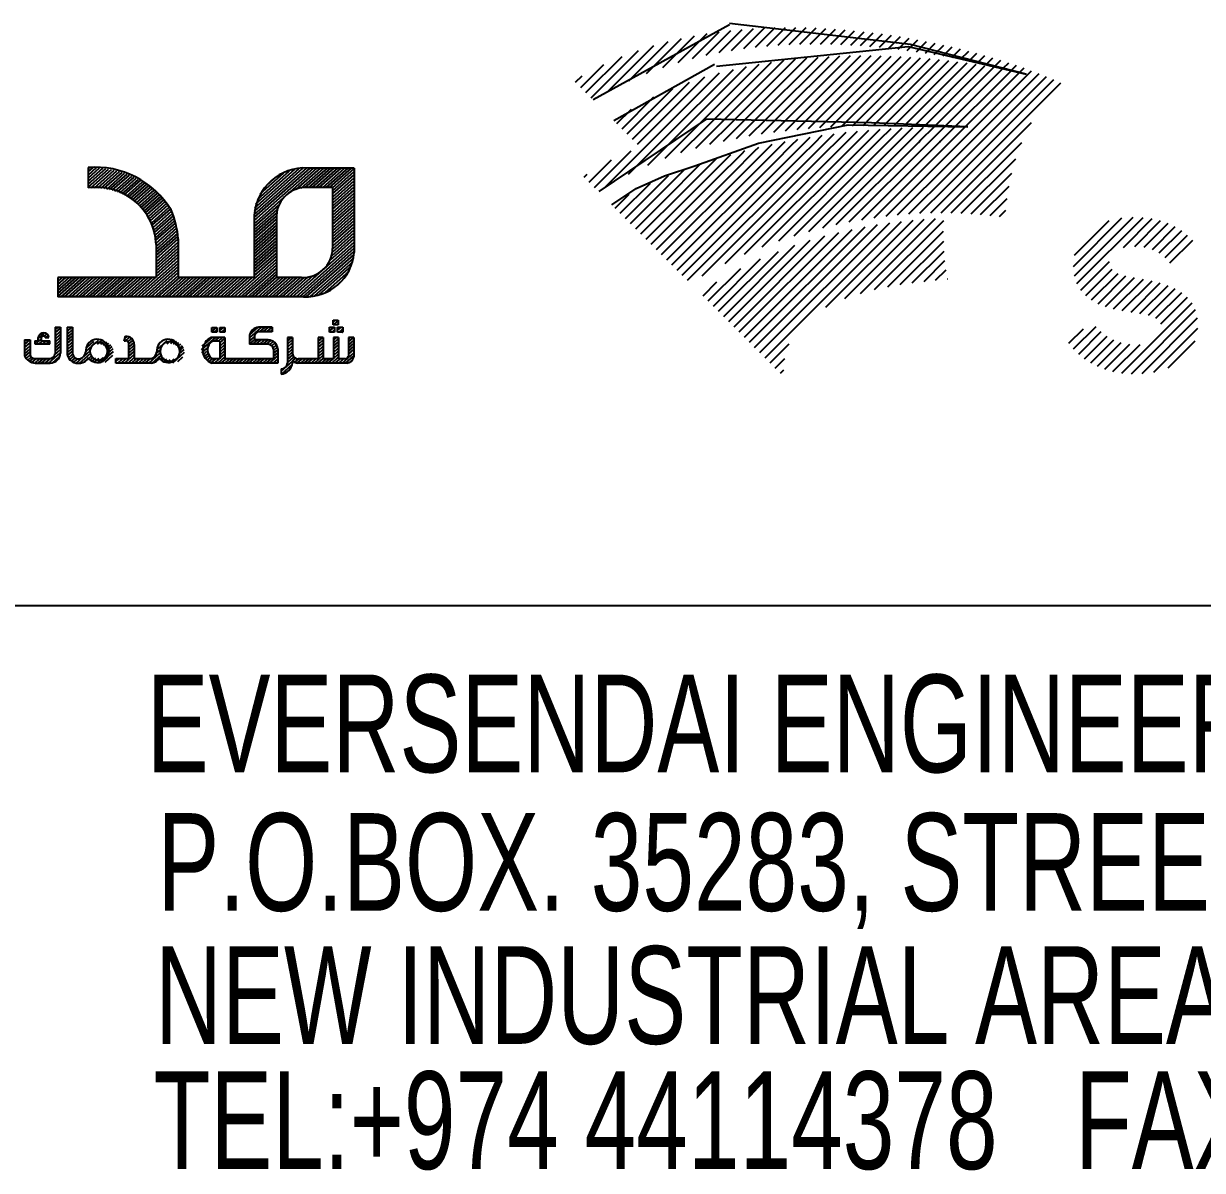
# Model space of a CAD drawing. Header units: millimetres. Extents: x 150000 to 150841, y 150000 to 150594.
# Drawn here: x 150768.48 to 150795.01, y 150074.54 to 150100.37 of the extents above; entities that cross this region are included whole.
import ezdxf

# ---------------------------------------------------------------- set-up
doc = ezdxf.new("R2010")
doc.units = ezdxf.units.MM
doc.linetypes.add('XKITLINE00', pattern=[0])
doc.styles.add('@ARIAL_UNICODE_MS', font='arial.ttf')

msp = doc.modelspace()

# ---------------------------------------------------------------- linework, layer by layer
at = {"color": 5, "linetype": 'XKITLINE00'}
for p, q in [((150784.369, 150100.345), (150781.296, 150098.659)), ((150784.132, 150099.72), (150784.655, 150100.243)), ((150788.442, 150099.904), (150784.369, 150100.374)), ((150784.414, 150099.769), (150784.907, 150100.261)), ((150784.687, 150099.81), (150785.152, 150100.275)), ((150784.952, 150099.842), (150785.393, 150100.283)), ((150785.211, 150099.868), (150785.63, 150100.287)), ((150785.462, 150099.887), (150785.862, 150100.286)), ((150785.709, 150099.9), (150786.091, 150100.282)), ((150785.95, 150099.909), (150786.316, 150100.275)), ((150786.187, 150099.913), (150786.538, 150100.264)), ((150786.419, 150099.913), (150786.756, 150100.25)), ((150786.648, 150099.909), (150786.972, 150100.233)), ((150782.098, 150099.081), (150782.985, 150099.968)), ((150782.502, 150099.253), (150783.289, 150100.04)), ((150782.87, 150099.388), (150783.581, 150100.099)), ((150783.211, 150099.497), (150783.862, 150100.147)), ((150783.533, 150099.586), (150784.134, 150100.187)), ((150783.839, 150099.659), (150784.398, 150100.218)), ((150786.873, 150099.902), (150787.185, 150100.214)), ((150787.095, 150099.891), (150787.396, 150100.191)), ((150787.314, 150099.877), (150787.604, 150100.167)), ((150787.53, 150099.861), (150787.809, 150100.14)), ((150787.744, 150099.842), (150788.013, 150100.111)), ((150787.955, 150099.82), (150788.214, 150100.079)), ((150788.163, 150099.796), (150788.413, 150100.046)), ((150788.37, 150099.77), (150788.61, 150100.01)), ((150788.574, 150099.741), (150788.805, 150099.972)), ((150781.253, 150098.702), (150782.322, 150099.771)), ((150781.636, 150098.852), (150782.664, 150099.88)), ((150791.049, 150099.237), (150788.442, 150099.904)), ((150788.776, 150099.711), (150788.998, 150099.933)), ((150788.977, 150099.679), (150789.189, 150099.891)), ((150789.176, 150099.645), (150789.379, 150099.848)), ((150789.373, 150099.61), (150789.566, 150099.803)), ((150789.568, 150099.573), (150789.752, 150099.756)), ((150789.762, 150099.534), (150789.935, 150099.707)), ((150781.02, 150098.934), (150781.54, 150099.454)), ((150781.137, 150098.818), (150781.953, 150099.634)), ((150789.955, 150099.494), (150790.117, 150099.656)), ((150790.146, 150099.453), (150790.297, 150099.604)), ((150790.336, 150099.41), (150790.476, 150099.55)), ((150790.525, 150099.366), (150790.652, 150099.493)), ((150790.713, 150099.321), (150790.826, 150099.435)), ((150780.904, 150099.051), (150781.052, 150099.199)), ((150790.899, 150099.275), (150790.999, 150099.375)), ((150791.085, 150099.229), (150791.169, 150099.313)), ((150791.273, 150099.183), (150791.337, 150099.248)), ((150791.457, 150099.136), (150791.503, 150099.181)), ((150791.64, 150099.085), (150791.666, 150099.112)), ((150791.82, 150099.033), (150791.827, 150099.04)), ((150783.843, 150098.223), (150781.423, 150096.588)), ((150787.563, 150098.138), (150783.843, 150098.223)), ((150783.928, 150097.655), (150784.396, 150098.123)), ((150784.233, 150097.727), (150784.667, 150098.162)), ((150784.527, 150097.789), (150784.932, 150098.193)), ((150784.813, 150097.842), (150785.19, 150098.219)), ((150785.091, 150097.887), (150785.443, 150098.24)), ((150785.362, 150097.926), (150785.692, 150098.256)), ((150785.628, 150097.96), (150785.936, 150098.267)), ((150785.889, 150097.988), (150786.176, 150098.275)), ((150786.146, 150098.012), (150786.413, 150098.279)), ((150786.399, 150098.032), (150786.646, 150098.28)), ((150786.648, 150098.048), (150786.877, 150098.277)), ((150786.893, 150098.061), (150787.105, 150098.273)), ((150787.136, 150098.072), (150787.33, 150098.265)), ((150787.376, 150098.079), (150787.552, 150098.255)), ((150789.733, 150098.046), (150787.563, 150098.138)), ((150787.614, 150098.084), (150787.773, 150098.243)), ((150787.849, 150098.087), (150787.991, 150098.229)), ((150788.083, 150098.087), (150788.208, 150098.212)), ((150788.314, 150098.086), (150788.422, 150098.194)), ((150788.544, 150098.083), (150788.635, 150098.175)), ((150788.772, 150098.079), (150788.846, 150098.153)), ((150788.999, 150098.073), (150789.056, 150098.13)), ((150789.224, 150098.066), (150789.264, 150098.106)), ((150782.53, 150097.188), (150783.217, 150097.875)), ((150782.919, 150097.344), (150783.529, 150097.954)), ((150783.275, 150097.468), (150783.829, 150098.021)), ((150783.61, 150097.57), (150784.117, 150098.076)), ((150789.449, 150098.058), (150789.471, 150098.08)), ((150789.672, 150098.049), (150789.677, 150098.054)), ((150781.546, 150096.669), (150782.537, 150097.66)), ((150782.091, 150096.982), (150782.888, 150097.778)), ((150784.708, 150095.179), (150787.112, 150097.582)), ((150785.089, 150097.188), (150785.497, 150097.596)), ((150785.106, 150095.344), (150787.376, 150097.614)), ((150785.401, 150097.267), (150785.766, 150097.632)), ((150785.475, 150095.481), (150787.635, 150097.64)), ((150785.704, 150097.338), (150786.03, 150097.663)), ((150785.822, 150095.595), (150787.889, 150097.661)), ((150785.999, 150097.4), (150786.288, 150097.689)), ((150786.151, 150095.692), (150788.138, 150097.678)), ((150786.287, 150097.455), (150786.542, 150097.71)), ((150786.467, 150095.775), (150788.383, 150097.69)), ((150786.568, 150097.504), (150786.792, 150097.728)), ((150786.77, 150095.845), (150788.623, 150097.698)), ((150786.843, 150097.546), (150787.038, 150097.741)), ((150787.064, 150095.906), (150788.86, 150097.702)), ((150787.112, 150097.582), (150787.28, 150097.751)), ((150787.347, 150095.957), (150789.092, 150097.701)), ((150787.376, 150097.614), (150787.519, 150097.757)), ((150787.623, 150096), (150789.321, 150097.697)), ((150787.635, 150097.64), (150787.755, 150097.76)), ((150787.889, 150097.661), (150787.988, 150097.761)), ((150787.891, 150096.036), (150789.524, 150097.668)), ((150788.138, 150097.678), (150788.218, 150097.758)), ((150788.383, 150097.69), (150788.446, 150097.753)), ((150788.623, 150097.698), (150788.67, 150097.745)), ((150788.86, 150097.702), (150788.893, 150097.734)), ((150789.092, 150097.701), (150789.112, 150097.722)), ((150789.321, 150097.697), (150789.33, 150097.706)), ((150781.212, 150096.8), (150781.714, 150097.303)), ((150781.328, 150096.684), (150782.153, 150097.509)), ((150783.189, 150094.823), (150785.704, 150097.338)), ((150783.305, 150094.707), (150785.999, 150097.4)), ((150783.422, 150094.591), (150786.287, 150097.455)), ((150783.719, 150096.749), (150784.349, 150097.378)), ((150783.755, 150094.691), (150786.568, 150097.504)), ((150784.084, 150096.881), (150784.649, 150097.446)), ((150784.267, 150094.971), (150786.843, 150097.546)), ((150784.433, 150096.997), (150784.94, 150097.504)), ((150784.767, 150097.098), (150785.222, 150097.553)), ((150788.152, 150096.064), (150789.397, 150097.308)), ((150782.464, 150096.191), (150783.365, 150097.093)), ((150782.84, 150095.172), (150784.767, 150097.098)), ((150782.903, 150096.948), (150783.59, 150097.168)), ((150782.918, 150096.413), (150783.71, 150097.205)), ((150782.956, 150095.056), (150785.089, 150097.188)), ((150783.073, 150094.94), (150785.401, 150097.267)), ((150783.333, 150096.595), (150784.037, 150097.299)), ((150781.095, 150096.916), (150781.164, 150096.985)), ((150781.909, 150096.102), (150782.586, 150096.778)), ((150782.026, 150095.986), (150782.995, 150096.955)), ((150782.267, 150096.662), (150782.903, 150096.948)), ((150782.607, 150095.405), (150784.084, 150096.881)), ((150782.724, 150095.288), (150784.433, 150096.997)), ((150788.406, 150096.086), (150789.315, 150096.993)), ((150781.719, 150096.293), (150782.267, 150096.662)), ((150781.793, 150096.219), (150782.106, 150096.532)), ((150782.375, 150095.637), (150783.333, 150096.595)), ((150782.491, 150095.521), (150783.719, 150096.749)), ((150788.654, 150096.101), (150789.259, 150096.705)), ((150782.258, 150095.754), (150782.918, 150096.413)), ((150788.896, 150096.11), (150789.222, 150096.436)), ((150782.142, 150095.87), (150782.464, 150096.191)), ((150787.316, 150094.298), (150789.002, 150095.983)), ((150789.131, 150096.112), (150789.2, 150096.181)), ((150792.108, 150094.902), (150793.202, 150095.996)), ((150792.131, 150094.693), (150793.452, 150096.013)), ((150792.189, 150094.519), (150793.678, 150096.007)), ((150793.234, 150095.33), (150793.885, 150095.981)), ((150784.702, 150093.312), (150787.129, 150095.739)), ((150784.818, 150093.196), (150787.419, 150095.796)), ((150784.934, 150093.08), (150787.7, 150095.845)), ((150785.05, 150092.963), (150787.973, 150095.885)), ((150785.167, 150092.847), (150788.239, 150095.919)), ((150786.538, 150093.985), (150788.499, 150095.946)), ((150786.966, 150094.18), (150788.753, 150095.967)), ((150787.633, 150094.382), (150789.189, 150095.938)), ((150792.13, 150095.157), (150792.911, 150095.938)), ((150793.491, 150095.355), (150794.073, 150095.937)), ((150793.704, 150095.335), (150794.245, 150095.876)), ((150793.887, 150095.285), (150794.403, 150095.801)), ((150794.041, 150095.207), (150794.547, 150095.712)), ((150784.353, 150093.661), (150786.187, 150095.495)), ((150784.469, 150093.545), (150786.515, 150095.59)), ((150784.586, 150093.429), (150786.828, 150095.67)), ((150787.929, 150094.445), (150789.185, 150095.701)), ((150788.211, 150094.495), (150789.189, 150095.472)), ((150794.171, 150095.104), (150794.678, 150095.611)), ((150794.282, 150094.983), (150794.797, 150095.497)), ((150784.121, 150093.894), (150785.471, 150095.244)), ((150784.237, 150093.778), (150785.841, 150095.381)), ((150788.483, 150094.535), (150789.2, 150095.251)), ((150784.004, 150094.011), (150785.069, 150095.075)), ((150788.748, 150094.567), (150789.218, 150095.037)), ((150792.276, 150094.373), (150792.922, 150095.018)), ((150783.888, 150094.127), (150784.62, 150094.858)), ((150789.008, 150094.594), (150789.243, 150094.829)), ((150792.386, 150094.25), (150792.978, 150094.842)), ((150792.517, 150094.148), (150793.114, 150094.745)), ((150792.666, 150094.065), (150793.29, 150094.689)), ((150792.832, 150093.998), (150793.486, 150094.652)), ((150783.772, 150094.243), (150784.085, 150094.556)), ((150789.268, 150094.621), (150789.274, 150094.627)), ((150793.013, 150093.947), (150793.683, 150094.616)), ((150793.209, 150093.91), (150793.878, 150094.579)), ((150793.408, 150093.876), (150794.065, 150094.533)), ((150793.607, 150093.842), (150794.24, 150094.475)), ((150793.801, 150093.804), (150794.402, 150094.405)), ((150793.966, 150093.737), (150794.548, 150094.318)), ((150794.075, 150093.613), (150794.675, 150094.213)), ((150793.198, 150092.503), (150794.781, 150094.086)), ((150793.414, 150092.487), (150794.859, 150093.932)), ((150793.653, 150092.493), (150794.904, 150093.744)), ((150792.007, 150093.173), (150792.335, 150093.501)), ((150792.112, 150093.045), (150792.62, 150093.554)), ((150792.229, 150092.93), (150792.736, 150093.437)), ((150792.358, 150092.826), (150792.868, 150093.336)), ((150793.918, 150092.526), (150794.907, 150093.515)), ((150785.283, 150092.731), (150785.71, 150093.157)), ((150792.499, 150092.735), (150793.017, 150093.253)), ((150792.652, 150092.656), (150793.187, 150093.19)), ((150792.819, 150092.59), (150793.382, 150093.153)), ((150793, 150092.539), (150793.611, 150093.149)), ((150794.242, 150092.617), (150794.851, 150093.226)), ((150785.399, 150092.614), (150785.612, 150092.827)), ((150785.515, 150092.498), (150785.59, 150092.573))]:
    msp.add_line(p, q, dxfattribs=at)
at = {"color": 1, "linetype": 'XKITLINE00'}
for p, q in [((150784.075, 150099.416), (150788.392, 150099.857)), ((150788.392, 150099.857), (150791.049, 150099.237)), ((150781.767, 150098.188), (150784.031, 150099.46)), ((150783.529, 150097.954), (150785.038, 150099.463)), ((150783.829, 150098.021), (150785.316, 150099.508)), ((150784.117, 150098.076), (150785.587, 150099.546)), ((150784.233, 150097.727), (150786.108, 150099.602)), ((150784.396, 150098.123), (150785.85, 150099.577)), ((150784.932, 150098.193), (150786.36, 150099.621)), ((150785.19, 150098.219), (150786.608, 150099.636)), ((150785.443, 150098.24), (150786.851, 150099.647)), ((150785.692, 150098.256), (150787.089, 150099.653)), ((150785.936, 150098.267), (150787.324, 150099.655)), ((150786.176, 150098.275), (150787.556, 150099.654)), ((150786.413, 150098.279), (150787.784, 150099.65)), ((150786.646, 150098.28), (150788.009, 150099.642)), ((150786.877, 150098.277), (150788.232, 150099.632)), ((150787.105, 150098.273), (150788.451, 150099.619)), ((150787.33, 150098.265), (150788.668, 150099.603)), ((150787.552, 150098.255), (150788.882, 150099.584)), ((150787.773, 150098.243), (150789.094, 150099.563)), ((150787.991, 150098.229), (150789.303, 150099.54)), ((150788.208, 150098.212), (150789.51, 150099.514)), ((150788.422, 150098.194), (150789.714, 150099.486)), ((150788.635, 150098.175), (150789.917, 150099.456)), ((150788.846, 150098.153), (150790.117, 150099.424)), ((150782.3, 150097.655), (150783.816, 150099.171)), ((150782.537, 150097.66), (150784.143, 150099.265)), ((150782.888, 150097.778), (150784.454, 150099.343)), ((150783.217, 150097.875), (150784.751, 150099.408)), ((150789.056, 150098.13), (150790.315, 150099.389)), ((150789.112, 150097.721), (150790.705, 150099.313)), ((150789.264, 150098.106), (150790.511, 150099.352)), ((150789.397, 150097.308), (150791.273, 150099.183)), ((150789.524, 150097.668), (150791.085, 150099.229)), ((150789.677, 150098.054), (150790.896, 150099.272)), ((150782.067, 150097.888), (150783.091, 150098.911)), ((150782.184, 150097.772), (150783.468, 150099.056)), ((150789.222, 150096.436), (150791.82, 150099.033)), ((150789.259, 150096.705), (150791.64, 150099.085)), ((150789.315, 150096.993), (150791.457, 150099.136)), ((150781.951, 150098.004), (150782.668, 150098.721)), ((150781.835, 150098.121), (150782.158, 150098.444)), ((150789.2, 150096.181), (150791.167, 150098.148)), ((150785.018, 150097.679), (150787.04, 150098.095)), ((150786.288, 150097.689), (150786.457, 150097.857)), ((150786.542, 150097.71), (150786.725, 150097.893)), ((150786.792, 150097.728), (150786.99, 150097.925)), ((150787.038, 150097.741), (150787.25, 150097.952)), ((150787.04, 150098.095), (150789.733, 150098.046)), ((150787.28, 150097.751), (150787.506, 150097.976)), ((150787.519, 150097.757), (150787.758, 150097.996)), ((150787.755, 150097.76), (150788.007, 150098.012)), ((150787.988, 150097.76), (150788.253, 150098.025)), ((150788.218, 150097.758), (150788.496, 150098.035)), ((150788.446, 150097.753), (150788.736, 150098.043)), ((150788.67, 150097.745), (150788.973, 150098.047)), ((150788.892, 150097.734), (150789.208, 150098.05)), ((150789.33, 150097.706), (150789.671, 150098.047)), ((150783.59, 150097.168), (150785.018, 150097.679)), ((150784.94, 150097.504), (150785.025, 150097.589)), ((150785.222, 150097.553), (150785.325, 150097.657)), ((150785.497, 150097.596), (150785.618, 150097.716)), ((150785.766, 150097.632), (150785.903, 150097.769)), ((150786.03, 150097.663), (150786.183, 150097.816)), ((150789.36, 150096.109), (150790.945, 150097.693)), ((150784.037, 150097.299), (150784.065, 150097.327)), ((150784.349, 150097.378), (150784.396, 150097.426)), ((150784.649, 150097.446), (150784.716, 150097.512)), ((150789.585, 150096.101), (150790.812, 150097.327)), ((150789.805, 150096.088), (150790.722, 150097.005)), ((150790.02, 150096.071), (150790.66, 150096.71)), ((150790.232, 150096.05), (150790.617, 150096.435)), ((150790.442, 150096.028), (150790.589, 150096.174))]:
    msp.add_line(p, q, dxfattribs=at)
at = {"color": 7, "linetype": 'XKITLINE00'}
for p, q in [((150769.929, 150097.1), (150769.966, 150097.133)), ((150769.929, 150097.031), (150770.043, 150097.132)), ((150769.929, 150097.132), (150769.929, 150096.671)), ((150769.929, 150096.962), (150770.117, 150097.129)), ((150769.929, 150096.893), (150770.189, 150097.124)), ((150769.929, 150096.824), (150770.259, 150097.117)), ((150769.929, 150096.756), (150770.326, 150097.108)), ((150769.929, 150096.687), (150770.392, 150097.098)), ((150769.993, 150096.675), (150770.456, 150097.085)), ((150770.072, 150096.676), (150770.518, 150097.072)), ((150770.147, 150096.673), (150770.579, 150097.056)), ((150770.218, 150096.667), (150770.638, 150097.04)), ((150773.669, 150096.074), (150774.848, 150097.12)), ((150773.669, 150096.005), (150774.926, 150097.12)), ((150773.669, 150095.936), (150775.004, 150097.12)), ((150773.674, 150096.147), (150774.766, 150097.116)), ((150773.686, 150096.227), (150774.676, 150097.105)), ((150773.706, 150096.314), (150774.577, 150097.087)), ((150773.741, 150096.414), (150774.465, 150097.056)), ((150774.411, 150096.526), (150775.082, 150097.12)), ((150774.614, 150096.637), (150775.159, 150097.12)), ((150774.727, 150096.668), (150775.237, 150097.12)), ((150774.819, 150096.681), (150775.315, 150097.12)), ((150775.922, 150097.12), (150774.877, 150097.12)), ((150774.9, 150096.683), (150775.393, 150097.12)), ((150774.977, 150096.683), (150775.47, 150097.12)), ((150775.055, 150096.683), (150775.548, 150097.12)), ((150775.133, 150096.683), (150775.626, 150097.12)), ((150775.211, 150096.683), (150775.703, 150097.12)), ((150775.288, 150096.683), (150775.781, 150097.12)), ((150775.366, 150096.683), (150775.859, 150097.12)), ((150775.433, 150096.674), (150775.922, 150097.108)), ((150775.433, 150096.605), (150775.922, 150097.039)), ((150775.922, 150097.12), (150775.922, 150095.218)), ((150770.286, 150096.659), (150770.696, 150097.022)), ((150770.351, 150096.647), (150770.752, 150097.003)), ((150770.414, 150096.634), (150770.807, 150096.983)), ((150770.474, 150096.618), (150770.86, 150096.961)), ((150770.532, 150096.601), (150770.913, 150096.939)), ((150770.588, 150096.582), (150770.964, 150096.915)), ((150770.642, 150096.561), (150771.014, 150096.89)), ((150770.694, 150096.538), (150771.063, 150096.865)), ((150770.745, 150096.514), (150771.11, 150096.838)), ((150770.794, 150096.488), (150771.157, 150096.81)), ((150770.841, 150096.461), (150771.202, 150096.782)), ((150773.801, 150096.536), (150774.328, 150097.003)), ((150773.958, 150096.744), (150774.093, 150096.864)), ((150775.433, 150096.536), (150775.922, 150096.97)), ((150775.433, 150096.467), (150775.922, 150096.901)), ((150775.433, 150096.398), (150775.922, 150096.832)), ((150770.886, 150096.433), (150771.247, 150096.752)), ((150770.93, 150096.403), (150771.29, 150096.722)), ((150770.973, 150096.372), (150771.332, 150096.69)), ((150771.014, 150096.339), (150771.373, 150096.658)), ((150771.053, 150096.305), (150771.414, 150096.625)), ((150771.091, 150096.27), (150771.453, 150096.59)), ((150771.127, 150096.233), (150771.491, 150096.555)), ((150771.162, 150096.195), (150771.528, 150096.519)), ((150775.433, 150096.683), (150774.883, 150096.683)), ((150775.433, 150096.329), (150775.922, 150096.763)), ((150775.433, 150096.26), (150775.922, 150096.694)), ((150775.433, 150096.683), (150775.433, 150095.31)), ((150775.433, 150096.191), (150775.922, 150096.625)), ((150775.433, 150096.122), (150775.922, 150096.556)), ((150771.196, 150096.155), (150771.564, 150096.482)), ((150771.227, 150096.115), (150771.599, 150096.444)), ((150771.257, 150096.072), (150771.633, 150096.405)), ((150771.286, 150096.029), (150771.666, 150096.366)), ((150771.312, 150095.983), (150771.697, 150096.325)), ((150771.337, 150095.937), (150771.728, 150096.283)), ((150771.361, 150095.888), (150771.758, 150096.24)), ((150773.669, 150095.867), (150774.345, 150096.467)), ((150773.669, 150095.798), (150774.22, 150096.287)), ((150775.433, 150096.053), (150775.922, 150096.487)), ((150775.433, 150095.984), (150775.922, 150096.418)), ((150775.433, 150095.915), (150775.922, 150096.349)), ((150775.433, 150095.846), (150775.922, 150096.28)), ((150771.382, 150095.838), (150771.786, 150096.197)), ((150771.401, 150095.786), (150771.81, 150096.149)), ((150771.418, 150095.732), (150771.831, 150096.098)), ((150771.432, 150095.676), (150771.85, 150096.047)), ((150771.444, 150095.617), (150771.868, 150095.994)), ((150773.669, 150095.729), (150774.184, 150096.187)), ((150773.669, 150095.66), (150774.17, 150096.105)), ((150773.669, 150096.048), (150773.669, 150094.656)), ((150773.669, 150095.591), (150774.167, 150096.034)), ((150774.167, 150096.048), (150774.167, 150094.656)), ((150775.433, 150095.777), (150775.922, 150096.211)), ((150775.433, 150095.708), (150775.922, 150096.142)), ((150775.433, 150095.639), (150775.922, 150096.073)), ((150775.433, 150095.57), (150775.922, 150096.004)), ((150771.453, 150095.556), (150771.885, 150095.94)), ((150771.458, 150095.492), (150771.901, 150095.884)), ((150771.46, 150095.425), (150771.914, 150095.828)), ((150771.46, 150095.356), (150771.927, 150095.77)), ((150771.46, 150095.287), (150771.938, 150095.71)), ((150773.669, 150095.522), (150774.167, 150095.965)), ((150773.669, 150095.453), (150774.167, 150095.896)), ((150773.669, 150095.384), (150774.167, 150095.827)), ((150773.669, 150095.315), (150774.167, 150095.758)), ((150775.433, 150095.501), (150775.922, 150095.935)), ((150775.433, 150095.432), (150775.922, 150095.867)), ((150775.433, 150095.364), (150775.922, 150095.798)), ((150775.434, 150095.295), (150775.922, 150095.729)), ((150771.46, 150095.218), (150771.947, 150095.649)), ((150771.46, 150095.149), (150771.954, 150095.587)), ((150771.46, 150095.08), (150771.959, 150095.522)), ((150771.46, 150095.456), (150771.46, 150094.656)), ((150771.46, 150095.011), (150771.959, 150095.453)), ((150771.959, 150095.524), (150771.959, 150094.656)), ((150773.669, 150095.247), (150774.167, 150095.689)), ((150773.669, 150095.178), (150774.167, 150095.62)), ((150773.669, 150095.109), (150774.167, 150095.551)), ((150773.669, 150095.04), (150774.167, 150095.482)), ((150774.532, 150094.22), (150775.922, 150095.453)), ((150775.382, 150095.043), (150775.922, 150095.522)), ((150775.417, 150095.143), (150775.922, 150095.591)), ((150775.431, 150095.224), (150775.922, 150095.66)), ((150771.46, 150094.942), (150771.959, 150095.384)), ((150771.46, 150094.873), (150771.959, 150095.315)), ((150771.46, 150094.804), (150771.959, 150095.246)), ((150771.46, 150094.735), (150771.959, 150095.177)), ((150773.669, 150094.971), (150774.167, 150095.413)), ((150773.669, 150094.902), (150774.167, 150095.344)), ((150773.669, 150094.833), (150774.167, 150095.275)), ((150773.669, 150094.764), (150774.167, 150095.206)), ((150774.61, 150094.22), (150775.922, 150095.384)), ((150774.688, 150094.22), (150775.922, 150095.315)), ((150774.765, 150094.22), (150775.922, 150095.246)), ((150771.035, 150094.22), (150771.959, 150095.04)), ((150771.112, 150094.22), (150771.959, 150094.971)), ((150771.46, 150094.666), (150771.959, 150095.109)), ((150773.211, 150094.22), (150774.167, 150095.068)), ((150773.289, 150094.22), (150774.167, 150094.999)), ((150773.366, 150094.22), (150774.167, 150094.93)), ((150773.669, 150094.695), (150774.167, 150095.137)), ((150774.846, 150094.223), (150775.92, 150095.175)), ((150774.934, 150094.231), (150775.91, 150095.097)), ((150775.03, 150094.248), (150775.891, 150095.011)), ((150775.14, 150094.277), (150775.859, 150094.914)), ((150769.25, 150094.636), (150769.272, 150094.656)), ((150769.25, 150094.567), (150769.349, 150094.656)), ((150769.25, 150094.498), (150769.427, 150094.656)), ((150769.25, 150094.429), (150769.505, 150094.656)), ((150769.25, 150094.656), (150769.25, 150094.22)), ((150771.46, 150094.656), (150769.25, 150094.656)), ((150769.25, 150094.36), (150769.583, 150094.656)), ((150769.25, 150094.291), (150769.66, 150094.656)), ((150769.25, 150094.223), (150769.738, 150094.656)), ((150769.324, 150094.22), (150769.816, 150094.656)), ((150769.402, 150094.22), (150769.893, 150094.656)), ((150769.48, 150094.22), (150769.971, 150094.656)), ((150769.558, 150094.22), (150770.049, 150094.656)), ((150769.635, 150094.22), (150770.127, 150094.656)), ((150769.713, 150094.22), (150770.204, 150094.656)), ((150769.791, 150094.22), (150770.282, 150094.656)), ((150769.869, 150094.22), (150770.36, 150094.656)), ((150769.946, 150094.22), (150770.438, 150094.656)), ((150770.024, 150094.22), (150770.515, 150094.656)), ((150770.102, 150094.22), (150770.593, 150094.656)), ((150770.179, 150094.22), (150770.671, 150094.656)), ((150770.257, 150094.22), (150770.748, 150094.656)), ((150770.335, 150094.22), (150770.826, 150094.656)), ((150770.413, 150094.22), (150770.904, 150094.656)), ((150770.49, 150094.22), (150770.982, 150094.656)), ((150770.568, 150094.22), (150771.059, 150094.656)), ((150770.646, 150094.22), (150771.137, 150094.656)), ((150770.724, 150094.22), (150771.215, 150094.656)), ((150770.801, 150094.22), (150771.293, 150094.656)), ((150770.879, 150094.22), (150771.37, 150094.656)), ((150770.957, 150094.22), (150771.448, 150094.656)), ((150771.19, 150094.22), (150771.959, 150094.902)), ((150771.268, 150094.22), (150771.959, 150094.833)), ((150771.345, 150094.22), (150771.959, 150094.764)), ((150771.423, 150094.22), (150771.959, 150094.695)), ((150771.501, 150094.22), (150771.992, 150094.656)), ((150771.579, 150094.22), (150772.07, 150094.656)), ((150771.656, 150094.22), (150772.148, 150094.656)), ((150771.734, 150094.22), (150772.225, 150094.656)), ((150771.812, 150094.22), (150772.303, 150094.656)), ((150771.89, 150094.22), (150772.381, 150094.656)), ((150773.669, 150094.656), (150771.959, 150094.656)), ((150771.967, 150094.22), (150772.459, 150094.656)), ((150772.045, 150094.22), (150772.536, 150094.656)), ((150772.123, 150094.22), (150772.614, 150094.656)), ((150772.2, 150094.22), (150772.692, 150094.656)), ((150772.278, 150094.22), (150772.769, 150094.656)), ((150772.356, 150094.22), (150772.847, 150094.656)), ((150772.434, 150094.22), (150772.925, 150094.656)), ((150772.511, 150094.22), (150773.003, 150094.656)), ((150772.589, 150094.22), (150773.08, 150094.656)), ((150772.667, 150094.22), (150773.158, 150094.656)), ((150772.745, 150094.22), (150773.236, 150094.656)), ((150772.822, 150094.22), (150773.314, 150094.656)), ((150772.9, 150094.22), (150773.391, 150094.656)), ((150772.978, 150094.22), (150773.469, 150094.656)), ((150773.055, 150094.22), (150773.547, 150094.656)), ((150773.133, 150094.22), (150773.624, 150094.656)), ((150773.444, 150094.22), (150774.167, 150094.861)), ((150773.522, 150094.22), (150774.167, 150094.792)), ((150773.6, 150094.22), (150774.167, 150094.723)), ((150773.677, 150094.22), (150774.169, 150094.656)), ((150773.755, 150094.22), (150774.246, 150094.656)), ((150773.833, 150094.22), (150774.324, 150094.656)), ((150773.91, 150094.22), (150774.402, 150094.656)), ((150773.988, 150094.22), (150774.479, 150094.656)), ((150774.066, 150094.22), (150774.557, 150094.656)), ((150774.144, 150094.22), (150774.635, 150094.656)), ((150774.732, 150094.656), (150774.167, 150094.656)), ((150774.221, 150094.22), (150774.713, 150094.656)), ((150774.299, 150094.22), (150774.793, 150094.658)), ((150774.377, 150094.22), (150774.885, 150094.67)), ((150774.455, 150094.22), (150774.998, 150094.702)), ((150775.274, 150094.326), (150775.803, 150094.795)), ((150775.488, 150094.447), (150775.666, 150094.605)), ((150774.782, 150094.22), (150769.25, 150094.22)), ((150775.449, 150093.654), (150775.496, 150093.696)), ((150775.449, 150093.696), (150775.562, 150093.696)), ((150775.449, 150093.587), (150775.449, 150093.696)), ((150775.562, 150093.587), (150775.449, 150093.587)), ((150775.451, 150093.587), (150775.562, 150093.686)), ((150775.529, 150093.587), (150775.562, 150093.617)), ((150775.562, 150093.696), (150775.562, 150093.587)), ((150768.809, 150093.28), (150768.941, 150093.397)), ((150768.941, 150093.328), (150768.997, 150093.378)), ((150768.988, 150093.301), (150769.034, 150093.342)), ((150769.185, 150093.538), (150769.185, 150092.933)), ((150769.185, 150093.475), (150769.255, 150093.538)), ((150769.185, 150093.538), (150769.308, 150093.538)), ((150769.185, 150093.406), (150769.308, 150093.515)), ((150769.185, 150093.337), (150769.308, 150093.447)), ((150769.185, 150093.268), (150769.308, 150093.378)), ((150769.308, 150093.538), (150769.308, 150092.95)), ((150769.456, 150093.538), (150769.456, 150092.922)), ((150769.456, 150093.509), (150769.488, 150093.538)), ((150769.456, 150093.44), (150769.566, 150093.538)), ((150769.456, 150093.538), (150769.579, 150093.538)), ((150769.456, 150093.371), (150769.579, 150093.481)), ((150769.456, 150093.302), (150769.579, 150093.412)), ((150769.456, 150093.234), (150769.579, 150093.343)), ((150769.579, 150093.538), (150769.579, 150092.95)), ((150770.743, 150093.217), (150770.773, 150093.332)), ((150770.762, 150093.288), (150770.807, 150093.329)), ((150772.717, 150093.506), (150772.743, 150093.529)), ((150772.717, 150093.437), (150772.821, 150093.529)), ((150772.717, 150093.529), (150772.83, 150093.529)), ((150772.717, 150093.421), (150772.717, 150093.529)), ((150772.83, 150093.421), (150772.717, 150093.421)), ((150772.776, 150093.421), (150772.83, 150093.468)), ((150772.83, 150093.529), (150772.83, 150093.421)), ((150772.898, 150093.459), (150772.976, 150093.529)), ((150772.898, 150093.529), (150773.011, 150093.529)), ((150772.898, 150093.421), (150772.898, 150093.529)), ((150772.898, 150093.528), (150772.899, 150093.529)), ((150773.011, 150093.421), (150772.898, 150093.421)), ((150772.932, 150093.421), (150773.011, 150093.491)), ((150773.009, 150093.421), (150773.011, 150093.422)), ((150773.011, 150093.529), (150773.011, 150093.421)), ((150773.564, 150093.292), (150773.836, 150093.534)), ((150773.564, 150093.342), (150773.564, 150093.15)), ((150773.564, 150093.223), (150773.674, 150093.321)), ((150773.566, 150093.363), (150773.757, 150093.533)), ((150773.674, 150093.345), (150773.674, 150093.249)), ((150774.072, 150093.534), (150773.767, 150093.534)), ((150774.072, 150093.428), (150773.767, 150093.428)), ((150773.795, 150093.428), (150773.914, 150093.534)), ((150773.873, 150093.428), (150773.992, 150093.534)), ((150773.951, 150093.428), (150774.07, 150093.534)), ((150774.028, 150093.428), (150774.072, 150093.467)), ((150774.072, 150093.534), (150774.072, 150093.428)), ((150775.366, 150093.512), (150775.393, 150093.535)), ((150775.366, 150093.443), (150775.471, 150093.535)), ((150775.366, 150093.535), (150775.479, 150093.535)), ((150775.366, 150093.427), (150775.366, 150093.535)), ((150775.479, 150093.427), (150775.366, 150093.427)), ((150775.426, 150093.427), (150775.479, 150093.474)), ((150775.479, 150093.535), (150775.479, 150093.427)), ((150775.547, 150093.535), (150775.66, 150093.535)), ((150775.547, 150093.427), (150775.547, 150093.535)), ((150775.547, 150093.534), (150775.548, 150093.535)), ((150775.547, 150093.465), (150775.626, 150093.535)), ((150775.66, 150093.427), (150775.547, 150093.427)), ((150775.582, 150093.427), (150775.66, 150093.496)), ((150775.659, 150093.427), (150775.66, 150093.427)), ((150775.66, 150093.535), (150775.66, 150093.427)), ((150768.5, 150093.25), (150768.5, 150092.901)), ((150768.5, 150093.213), (150768.541, 150093.25)), ((150768.5, 150093.144), (150768.619, 150093.25)), ((150768.5, 150093.25), (150768.623, 150093.25)), ((150768.5, 150093.075), (150768.623, 150093.184)), ((150768.5, 150093.006), (150768.623, 150093.115)), ((150768.623, 150093.25), (150768.623, 150092.92)), ((150768.727, 150093.208), (150768.753, 150093.23)), ((150768.727, 150093.23), (150768.727, 150093.161)), ((150768.727, 150093.23), (150768.809, 150093.23)), ((150768.727, 150093.161), (150769.071, 150093.161)), ((150768.753, 150093.161), (150768.876, 150093.27)), ((150768.809, 150093.23), (150768.809, 150093.304)), ((150768.831, 150093.161), (150768.908, 150093.23)), ((150768.876, 150093.294), (150768.876, 150093.23)), ((150768.876, 150093.23), (150769.071, 150093.23)), ((150768.908, 150093.161), (150768.986, 150093.23)), ((150768.967, 150093.301), (150769.047, 150093.301)), ((150768.986, 150093.161), (150769.064, 150093.23)), ((150769.064, 150093.161), (150769.071, 150093.167)), ((150769.071, 150093.161), (150769.071, 150093.23)), ((150769.185, 150093.199), (150769.308, 150093.309)), ((150769.185, 150093.13), (150769.308, 150093.24)), ((150769.185, 150093.062), (150769.308, 150093.171)), ((150769.185, 150092.993), (150769.308, 150093.102)), ((150769.456, 150093.165), (150769.579, 150093.274)), ((150769.456, 150093.096), (150769.579, 150093.205)), ((150769.456, 150093.027), (150769.579, 150093.136)), ((150769.456, 150092.958), (150769.579, 150093.067)), ((150769.878, 150092.987), (150770.165, 150093.241)), ((150769.893, 150093.071), (150770.058, 150093.218)), ((150770.143, 150093.153), (150770.24, 150093.239)), ((150770.217, 150093.151), (150770.3, 150093.226)), ((150770.275, 150093.131), (150770.354, 150093.204)), ((150770.317, 150093.102), (150770.4, 150093.176)), ((150770.352, 150093.064), (150770.439, 150093.141)), ((150770.367, 150093.009), (150770.47, 150093.101)), ((150770.767, 150093.224), (150770.864, 150093.31)), ((150770.827, 150093.208), (150770.909, 150093.281)), ((150770.848, 150093.158), (150770.943, 150093.242)), ((150770.848, 150093.089), (150770.965, 150093.193)), ((150770.848, 150092.828), (150770.848, 150093.177)), ((150770.848, 150093.021), (150770.97, 150093.128)), ((150770.848, 150092.952), (150770.97, 150093.06)), ((150770.97, 150093.145), (150770.97, 150092.828)), ((150771.479, 150093.029), (150771.713, 150093.235)), ((150771.709, 150093.162), (150771.798, 150093.241)), ((150771.794, 150093.168), (150771.867, 150093.233)), ((150771.855, 150093.155), (150771.924, 150093.216)), ((150771.906, 150093.132), (150771.973, 150093.19)), ((150771.946, 150093.099), (150772.014, 150093.16)), ((150771.977, 150093.055), (150772.052, 150093.123)), ((150771.99, 150093.011), (150772.074, 150093.085)), ((150772.486, 150093.025), (150772.802, 150093.305)), ((150772.492, 150092.961), (150772.608, 150093.064)), ((150772.501, 150093.107), (150772.724, 150093.305)), ((150773.01, 150093.305), (150772.702, 150093.305)), ((150772.894, 150093.221), (150772.727, 150093.221)), ((150772.785, 150093.221), (150772.879, 150093.305)), ((150772.863, 150093.221), (150772.957, 150093.305)), ((150772.894, 150093.18), (150773.01, 150093.284)), ((150772.894, 150093.221), (150772.894, 150092.826)), ((150772.894, 150093.111), (150773.01, 150093.215)), ((150772.894, 150093.042), (150773.01, 150093.146)), ((150772.894, 150092.974), (150773.01, 150093.077)), ((150773.01, 150093.305), (150773.01, 150092.826)), ((150773.564, 150093.154), (150773.674, 150093.252)), ((150773.986, 150093.15), (150773.564, 150093.15)), ((150773.637, 150093.15), (150773.749, 150093.249)), ((150773.986, 150093.249), (150773.674, 150093.249)), ((150773.714, 150093.15), (150773.827, 150093.249)), ((150773.792, 150093.15), (150773.904, 150093.249)), ((150773.87, 150093.15), (150773.982, 150093.249)), ((150773.948, 150093.15), (150774.046, 150093.237)), ((150774.017, 150093.142), (150774.097, 150093.213)), ((150774.064, 150093.115), (150774.138, 150093.181)), ((150774.094, 150093.073), (150774.17, 150093.14)), ((150774.103, 150093.012), (150774.191, 150093.09)), ((150774.417, 150093.29), (150774.434, 150093.305)), ((150774.417, 150093.221), (150774.512, 150093.305)), ((150774.417, 150093.305), (150774.417, 150092.728)), ((150774.533, 150093.305), (150774.417, 150093.305)), ((150774.417, 150093.152), (150774.533, 150093.256)), ((150774.417, 150093.083), (150774.533, 150093.187)), ((150774.417, 150093.014), (150774.533, 150093.118)), ((150774.533, 150093.305), (150774.533, 150092.933)), ((150775.107, 150093.282), (150775.133, 150093.305)), ((150775.107, 150093.213), (150775.211, 150093.305)), ((150775.223, 150093.305), (150775.107, 150093.305)), ((150775.107, 150093.305), (150775.107, 150092.826)), ((150775.107, 150093.144), (150775.223, 150093.247)), ((150775.107, 150093.075), (150775.223, 150093.178)), ((150775.107, 150093.006), (150775.223, 150093.109)), ((150775.223, 150093.305), (150775.223, 150092.826)), ((150775.453, 150093.244), (150775.522, 150093.305)), ((150775.453, 150093.305), (150775.453, 150092.826)), ((150775.569, 150093.305), (150775.453, 150093.305)), ((150775.453, 150093.175), (150775.569, 150093.278)), ((150775.453, 150093.106), (150775.569, 150093.209)), ((150775.453, 150093.037), (150775.569, 150093.14)), ((150775.453, 150092.968), (150775.569, 150093.071)), ((150775.569, 150093.305), (150775.569, 150092.826)), ((150775.795, 150093.272), (150775.833, 150093.305)), ((150775.795, 150093.203), (150775.911, 150093.305)), ((150775.795, 150093.305), (150775.795, 150092.901)), ((150775.912, 150093.305), (150775.795, 150093.305)), ((150775.795, 150093.134), (150775.912, 150093.237)), ((150775.795, 150093.065), (150775.912, 150093.168)), ((150775.795, 150092.996), (150775.912, 150093.099)), ((150775.912, 150093.305), (150775.912, 150092.87)), ((150768.5, 150092.937), (150768.623, 150093.046)), ((150768.509, 150092.876), (150768.623, 150092.977)), ((150768.536, 150092.831), (150768.625, 150092.91)), ((150768.571, 150092.793), (150768.65, 150092.864)), ((150768.614, 150092.762), (150768.697, 150092.836)), ((150768.666, 150092.74), (150768.769, 150092.831)), ((150768.729, 150092.727), (150768.847, 150092.831)), ((150768.734, 150092.831), (150769.063, 150092.831)), ((150768.806, 150092.726), (150768.925, 150092.831)), ((150768.884, 150092.726), (150769.002, 150092.831)), ((150768.962, 150092.726), (150769.082, 150092.833)), ((150769.039, 150092.726), (150769.308, 150092.964)), ((150769.127, 150092.735), (150769.296, 150092.885)), ((150769.183, 150092.922), (150769.308, 150093.033)), ((150769.463, 150092.895), (150769.579, 150092.998)), ((150769.487, 150092.847), (150769.582, 150092.931)), ((150769.519, 150092.806), (150769.604, 150092.882)), ((150769.559, 150092.773), (150769.643, 150092.848)), ((150769.607, 150092.747), (150769.698, 150092.827)), ((150769.666, 150092.73), (150769.803, 150092.852)), ((150769.738, 150092.725), (150769.994, 150092.952)), ((150769.834, 150092.879), (150769.984, 150093.012)), ((150769.856, 150092.761), (150769.904, 150092.803)), ((150769.938, 150092.833), (150770.006, 150092.894)), ((150769.976, 150092.799), (150770.05, 150092.863)), ((150770.025, 150092.77), (150770.101, 150092.838)), ((150770.137, 150092.736), (150770.267, 150092.85)), ((150770.21, 150092.729), (150770.502, 150092.988)), ((150770.311, 150092.749), (150770.488, 150092.904)), ((150770.356, 150092.933), (150770.492, 150093.052)), ((150770.553, 150092.828), (150770.554, 150092.828)), ((150770.553, 150092.759), (150770.631, 150092.828)), ((150770.553, 150092.727), (150770.553, 150092.828)), ((150770.553, 150092.828), (150770.848, 150092.828)), ((150770.596, 150092.727), (150770.709, 150092.828)), ((150770.673, 150092.727), (150770.787, 150092.828)), ((150770.751, 150092.727), (150770.97, 150092.922)), ((150770.829, 150092.727), (150770.97, 150092.853)), ((150770.848, 150092.883), (150770.97, 150092.991)), ((150770.906, 150092.727), (150771.02, 150092.828)), ((150770.97, 150092.828), (150771.358, 150092.828)), ((150770.984, 150092.727), (150771.098, 150092.828)), ((150771.062, 150092.727), (150771.175, 150092.828)), ((150771.14, 150092.727), (150771.253, 150092.828)), ((150771.217, 150092.727), (150771.331, 150092.828)), ((150771.295, 150092.727), (150771.553, 150092.956)), ((150771.376, 150092.73), (150771.574, 150092.906)), ((150771.472, 150092.953), (150771.556, 150093.027)), ((150771.552, 150092.817), (150771.607, 150092.866)), ((150771.592, 150092.785), (150771.652, 150092.836)), ((150771.641, 150092.759), (150771.705, 150092.815)), ((150771.7, 150092.74), (150771.776, 150092.806)), ((150771.767, 150092.733), (150771.869, 150092.826)), ((150771.834, 150092.732), (150772.102, 150092.975)), ((150771.949, 150092.765), (150772.063, 150092.867)), ((150771.983, 150092.937), (150772.094, 150093.035)), ((150772.509, 150092.908), (150772.606, 150092.994)), ((150772.534, 150092.861), (150772.622, 150092.939)), ((150772.566, 150092.82), (150772.648, 150092.893)), ((150772.604, 150092.785), (150772.684, 150092.856)), ((150772.648, 150092.756), (150772.728, 150092.826)), ((150772.699, 150092.732), (150772.805, 150092.826)), ((150772.894, 150092.826), (150772.727, 150092.826)), ((150772.772, 150092.728), (150772.883, 150092.826)), ((150772.85, 150092.728), (150773.01, 150092.87)), ((150772.894, 150092.905), (150773.01, 150093.008)), ((150772.894, 150092.836), (150773.01, 150092.939)), ((150772.928, 150092.728), (150773.039, 150092.826)), ((150773.005, 150092.728), (150773.116, 150092.826)), ((150774.103, 150092.826), (150773.01, 150092.826)), ((150773.083, 150092.728), (150773.194, 150092.826)), ((150773.161, 150092.728), (150773.272, 150092.826)), ((150773.239, 150092.728), (150773.349, 150092.826)), ((150773.316, 150092.728), (150773.427, 150092.826)), ((150773.394, 150092.728), (150773.505, 150092.826)), ((150773.472, 150092.728), (150773.583, 150092.826)), ((150773.549, 150092.728), (150773.66, 150092.826)), ((150773.627, 150092.728), (150773.738, 150092.826)), ((150773.705, 150092.728), (150773.816, 150092.826)), ((150773.783, 150092.728), (150773.894, 150092.826)), ((150773.86, 150092.728), (150773.971, 150092.826)), ((150773.938, 150092.728), (150774.049, 150092.826)), ((150774.016, 150092.728), (150774.197, 150092.888)), ((150774.094, 150092.728), (150774.197, 150092.819)), ((150774.103, 150093.04), (150774.103, 150092.826)), ((150774.103, 150092.943), (150774.197, 150093.026)), ((150774.103, 150092.874), (150774.197, 150092.957)), ((150774.197, 150093.048), (150774.197, 150092.728)), ((150774.417, 150092.945), (150774.533, 150093.049)), ((150774.417, 150092.876), (150774.533, 150092.98)), ((150774.417, 150092.808), (150774.537, 150092.914)), ((150774.417, 150092.739), (150774.563, 150092.868)), ((150774.534, 150092.774), (150774.606, 150092.837)), ((150774.578, 150092.743), (150774.671, 150092.826)), ((150774.638, 150092.728), (150774.749, 150092.826)), ((150775.107, 150092.826), (150774.657, 150092.826)), ((150774.716, 150092.728), (150774.826, 150092.826)), ((150774.793, 150092.728), (150774.904, 150092.826)), ((150774.871, 150092.728), (150774.982, 150092.826)), ((150774.949, 150092.728), (150775.059, 150092.826)), ((150775.027, 150092.728), (150775.223, 150092.902)), ((150775.104, 150092.728), (150775.223, 150092.833)), ((150775.107, 150092.937), (150775.223, 150093.04)), ((150775.107, 150092.868), (150775.223, 150092.971)), ((150775.182, 150092.728), (150775.293, 150092.826)), ((150775.453, 150092.826), (150775.223, 150092.826)), ((150775.26, 150092.728), (150775.37, 150092.826)), ((150775.337, 150092.728), (150775.448, 150092.826)), ((150775.415, 150092.728), (150775.569, 150092.865)), ((150775.453, 150092.899), (150775.569, 150093.002)), ((150775.453, 150092.83), (150775.569, 150092.933)), ((150775.493, 150092.728), (150775.604, 150092.826)), ((150775.713, 150092.826), (150775.569, 150092.826)), ((150775.571, 150092.728), (150775.681, 150092.826)), ((150775.648, 150092.728), (150775.912, 150092.961)), ((150775.726, 150092.728), (150775.912, 150092.893)), ((150775.795, 150092.927), (150775.912, 150093.03)), ((150775.838, 150092.758), (150775.878, 150092.793)), ((150768.742, 150092.726), (150769.074, 150092.726)), ((150771.358, 150092.727), (150770.553, 150092.727)), ((150774.197, 150092.728), (150772.711, 150092.728)), ((150774.171, 150092.728), (150774.197, 150092.751)), ((150774.275, 150092.544), (150774.533, 150092.773)), ((150774.275, 150092.598), (150774.275, 150092.478)), ((150774.28, 150092.479), (150774.53, 150092.701)), ((150774.42, 150092.534), (150774.468, 150092.577)), ((150774.533, 150092.775), (150774.533, 150092.728)), ((150775.753, 150092.728), (150774.648, 150092.728)), ((150822.962, 150087.261), (150703.906, 150087.261))]:
    msp.add_line(p, q, dxfattribs=at)
for centre, radius, start, end in [((150770.088, 150095.136), 2.002, 31.3865, 94.5485), ((150774.809, 150095.98), 1.142, 86.5744, 176.5744), ((150770.124, 150095.348), 1.337, 2.0286, 98.3818), ((150774.843, 150096.008), 0.677, 86.5744, 176.5744), ((150769.86, 150095.353), 2.106, 4.6588, 23.0921), ((150774.773, 150095.315), 0.66, 266.4173, 359.6235), ((150774.826, 150095.32), 1.101, 267.6851, 354.7048), ((150768.928, 150093.29), 0.12, 5.1128, 173.4662), ((150768.922, 150093.291), 0.0459, 12.8031, 176.4088), ((150770.779, 150093.141), 0.191, 1.114, 91.6764), ((150773.777, 150093.32), 0.214, 92.5865, 174.1281), ((150773.779, 150093.322), 0.107, 96.0131, 167.4232), ((150770.14, 150093.002), 0.262, 216.5907, 185.4804), ((150770.17, 150092.992), 0.198, 358.9452, 178.9452), ((150770.78, 150093.156), 0.0714, 16.8111, 120.9543), ((150771.737, 150093.001), 0.262, 216.5313, 185.421), ((150771.772, 150092.988), 0.221, 359.5851, 179.5851), ((150772.822, 150093.018), 0.311, 112.576, 249.1405), ((150772.851, 150093.024), 0.234, 122.2591, 237.7409), ((150773.978, 150093.029), 0.22, 4.9043, 87.742), ((150773.974, 150093.02), 0.131, 9.0478, 84.5558), ((150768.742, 150092.98), 0.254, 198.0429, 269.9704), ((150768.726, 150092.934), 0.104, 187.7552, 274.3908), ((150769.066, 150092.951), 0.12, 268.3965, 351.3815), ((150769.068, 150092.966), 0.24, 271.5501, 356.0877), ((150769.708, 150092.981), 0.259, 193.1389, 281.5536), ((150769.721, 150092.965), 0.142, 185.9968, 286.1356), ((150769.688, 150093.008), 0.194, 291.8967, 350.8234), ((150769.746, 150092.929), 0.202, 274.1624, 335.5881), ((150770.17, 150092.993), 0.198, 178.6479, 358.6479), ((150772.006, 150090.666), 2.839, 130.3553, 132.8304), ((150771.285, 150093.008), 0.194, 291.8967, 350.8234), ((150771.343, 150092.929), 0.202, 274.1624, 335.5881), ((150771.772, 150092.988), 0.221, 179.5851, 359.5851), ((150774.655, 150092.949), 0.123, 187.7443, 270.4977), ((150775.708, 150092.914), 0.0887, 273.21, 351.5469), ((150775.741, 150092.901), 0.174, 273.0114, 349.5754), ((150774.277, 150092.738), 0.14, 269.2262, 355.7444), ((150774.25, 150092.763), 0.285, 275.0588, 352.9493), ((150774.642, 150092.876), 0.148, 222.854, 272.3787)]:
    msp.add_arc(centre, radius, start, end, dxfattribs=at)

# ---------------------------------------------------------------- texts
at = {"color": 7, "style": '@ARIAL_UNICODE_MS', "width": 0.68}
for s, p in [('EVERSENDAI ENGINEERING QATAR WLL', (150771.248, 150083.511)), ('P.O.BOX. 35283, STREET NO.-41', (150771.489, 150080.39)), ('NEW INDUSTRIAL AREA, DOHA, QATAR.', (150771.436, 150077.394)), ('TEL:+974 44114378   FAX:+974 44114381', (150771.405, 150074.574))]:
    msp.add_text(s, height=2.2, dxfattribs=at).set_placement(p)

doc.saveas('drawing.dxf')
